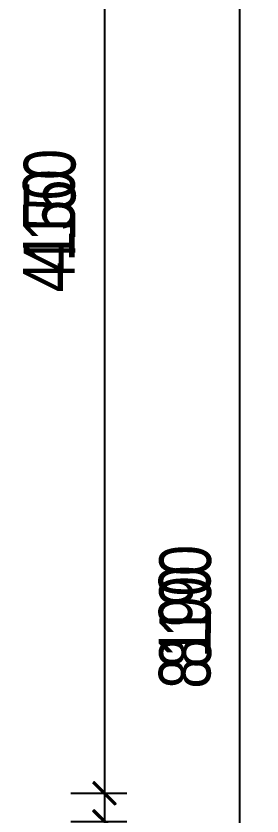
# Model space of a CAD drawing. Header units: millimetres. Extents: x -23568 to 99064, y -162914 to -58422.
# Drawn here: x 33163 to 34037, y -155327 to -152479 of the extents above; entities that cross this region are included whole.
import ezdxf

# ---------------------------------------------------------------- set-up
doc = ezdxf.new("R2010")
doc.units = ezdxf.units.MM
doc.header["$LTSCALE"] = 0.01
doc.linetypes.add('ACAD_ISO03W100', pattern=[30, 12, -18])
doc.layers.add('layer 1', color=7, linetype='Continuous')
doc.layers.add('RC-FIN【天花造型】', color=30, linetype='Continuous')
doc.styles.add('DIM_FONT', font='SIMPLEX.shx', dxfattribs={"width": 0.8})
doc.styles.add('英文字体', font='stylu.ttf', dxfattribs={"width": 0.8})
doc.dimstyles.new('t-60', dxfattribs={"dimscale": 80, "dimtxt": 2.3, "dimasz": 1, "dimexe": 1, "dimexo": 1, "dimgap": 0.5, "dimtad": 0, "dimdec": 0, "dimrnd": 5, "dimzin": 0, "dimdsep": 46, "dimtxsty": '英文字体', "dimblk": 'ARCHTICK', "dimcen": 0.09, "dimdle": 1, "dimclrd": 8, "dimclre": 8, "dimclrt": 2, "dimadec": 0, "dimazin": 0, "dimtfac": 1, "dimtdec": 0, "dimtix": 1, "dimtmove": 2, "dimatfit": 2, "dimldrblk": 'DOT', "dimfxl": 0, "dimtvp": 1, "dimtolj": 1, "dimtzin": 0, "dimarcsym": 0})

# ---------------------------------------------------------------- blocks, each defined once
blk = doc.blocks.new('_ArchTick')
at = {"color": 0, "linetype": 'ByBlock', "const_width": 0.15}
blk.add_lwpolyline([(-0.5, -0.5), (0.5, 0.5)], dxfattribs=at)
blk = doc.blocks.new('*D514')
at = {"color": 8, "lineweight": -2, "transparency": 16777216}
for p, q in [((33477.5, -151016.2), (33477.5, -155326.2)), ((33357.5, -151096.2), (33557.5, -151096.2)), ((33357.5, -155246.2), (33557.5, -155246.2))]:
    blk.add_line(p, q, dxfattribs=at)
at = {"layer": 'Defpoints', "color": 0, "transparency": 16777216}
for p in [(33277.5, -151096.2), (33277.5, -155246.2), (33477.5, -155246.2)]:
    blk.add_point(p, dxfattribs=at)
at = {"color": 8, "lineweight": -2, "transparency": 16777216, "xscale": 80, "yscale": 80, "zscale": 80}
for p, rotation in [((33477.5, -151096.2), 90), ((33477.5, -155246.2), 270)]:
    blk.add_blockref('_ArchTick', p, dxfattribs=dict(at, rotation=rotation))
at = {"color": 2, "transparency": 16777216, "insert": (33283.9, -153171.2), "char_height": 184, "attachment_point": 5, "rotation": 90, "style": '英文字体'}
blk.add_mtext('\\A1;4150', dxfattribs=at)
blk = doc.blocks.new('_DOT')
at = {"color": 0, "linetype": 'ByBlock'}
blk.add_line((-0.5, 0), (-1, 0), dxfattribs=at)
at = {"color": 0, "linetype": 'ByBlock', "const_width": 0.5}
blk.add_lwpolyline([(-0.25, 0, 1), (0.25, 0, 1)], format="xyb", close=True, dxfattribs=at)
blk = doc.blocks.new('*D515')
at = {"color": 8, "lineweight": -2, "transparency": 16777216}
for p, q in [((33477.5, -155266.2), (33477.5, -157906.2)), ((33357.5, -155346.2), (33557.5, -155346.2)), ((33357.5, -157826.2), (33557.5, -157826.2))]:
    blk.add_line(p, q, dxfattribs=at)
at = {"layer": 'Defpoints', "color": 0, "transparency": 16777216}
for p in [(33277.5, -155346.2), (33277.5, -157826.2), (33477.5, -157826.2)]:
    blk.add_point(p, dxfattribs=at)
at = {"color": 8, "lineweight": -2, "transparency": 16777216, "xscale": 80, "yscale": 80, "zscale": 80}
for p, rotation in [((33477.5, -155346.2), 90), ((33477.5, -157826.2), 270)]:
    blk.add_blockref('_ArchTick', p, dxfattribs=dict(at, rotation=rotation))
at = {"color": 2, "transparency": 16777216, "insert": (33283.9, -156586.2), "char_height": 184, "attachment_point": 5, "rotation": 90, "style": '英文字体'}
blk.add_mtext('\\A1;2480', dxfattribs=at)
blk = doc.blocks.new('*D528')
at = {"color": 8, "lineweight": -2, "transparency": 16777216}
for p, q in [((33957.5, -150406.2), (33957.5, -158756.2)), ((33557.5, -150486.2), (34037.5, -150486.2)), ((33557.5, -158676.2), (34037.5, -158676.2))]:
    blk.add_line(p, q, dxfattribs=at)
at = {"layer": 'Defpoints', "color": 0, "transparency": 16777216}
for p in [(33477.5, -150486.2), (33477.5, -158676.2), (33957.5, -158676.2)]:
    blk.add_point(p, dxfattribs=at)
at = {"color": 8, "lineweight": -2, "transparency": 16777216, "xscale": 80, "yscale": 80, "zscale": 80}
for p, rotation in [((33957.5, -150486.2), 90), ((33957.5, -158676.2), 270)]:
    blk.add_blockref('_ArchTick', p, dxfattribs=dict(at, rotation=rotation))
at = {"color": 2, "transparency": 16777216, "insert": (33765.8, -154581.2), "char_height": 184, "attachment_point": 5, "rotation": 90, "style": '英文字体'}
blk.add_mtext('\\A1;8190', dxfattribs=at)
blk = doc.blocks.new('ADFADAW')
at = {"layer": 'Defpoints', "color": 251}
for p, q in [((33957.5, -166622.6), (33957.5, -174972.6)), ((33477.5, -167232.6), (33477.5, -171542.6)), ((33357.5, -171462.6), (33557.5, -171462.6)), ((33477.5, -171482.6), (33477.5, -174122.6))]:
    blk.add_line(p, q, dxfattribs=at)
at = {"layer": 'Defpoints', "color": 251, "linetype": 'ByBlock'}
for p, q in [((33437.5, -171422.6), (33517.5, -171502.6)), ((33517.5, -171602.6), (33437.5, -171522.6))]:
    blk.add_line(p, q, dxfattribs=at)
at = {"layer": 'Defpoints', "color": 251, "style": '英文字体', "width": 0.8}
for s, p in [('4150', (33371.8, -169678.8)), ('8190', (33854.6, -171089.6))]:
    blk.add_text(s, height=184, rotation=90, dxfattribs=at).set_placement(p)
at = {"layer": 'Defpoints', "color": 251, "linetype": 'ByBlock', "style": 'DIM_FONT', "width": 0.8, "flags": 9}
for tag, p, rotation in [('XSIZE', (30947.5, -169789.4), 90), ('YSIZE', (30947.5, -169789.4), 90), ('XSIZE', (28643.3, -174042.6), 180), ('YSIZE', (28643.3, -174042.6), 180)]:
    blk.add_attdef(tag, p, '', height=0.457, rotation=rotation, dxfattribs=at)
blk = doc.blocks.new('SAEFSEFSF')
at = {"layer": 'layer 1', "color": 251}
for p, q in [((33957.5, -166811.7), (33957.5, -175161.7)), ((33477.5, -167421.7), (33477.5, -171731.7)), ((33357.5, -171651.7), (33557.5, -171651.7)), ((33477.5, -171671.7), (33477.5, -174311.7))]:
    blk.add_line(p, q, dxfattribs=at)
at = {"layer": 'layer 1', "color": 251, "linetype": 'ByBlock'}
for p, q in [((33437.5, -171611.7), (33517.5, -171691.7)), ((33517.5, -171791.7), (33437.5, -171711.7))]:
    blk.add_line(p, q, dxfattribs=at)
at = {"layer": 'layer 1', "color": 251, "linetype": 'ACAD_ISO03W100', "lineweight": 100, "style": '英文字体', "width": 0.8}
for s, p in [('4150', (33371.8, -169867.9)), ('8190', (33854.6, -171278.7))]:
    blk.add_text(s, height=184, rotation=90, dxfattribs=at).set_placement(p)
at = {"layer": 'layer 1', "color": 251, "linetype": 'ByBlock', "style": 'DIM_FONT', "width": 0.8, "flags": 9}
for tag, p, rotation in [('XSIZE', (30947.5, -169978.6), 90), ('YSIZE', (30947.5, -169978.6), 90), ('XSIZE', (28643.3, -174231.7), 180), ('YSIZE', (28643.3, -174231.7), 180)]:
    blk.add_attdef(tag, p, '', height=0.457, rotation=rotation, dxfattribs=at)

msp = doc.modelspace()

# ---------------------------------------------------------------- block references
at = {"layer": 'layer 1', "linetype": 'ACAD_ISO03W100', "lineweight": 100}
msp.add_blockref('SAEFSEFSF', (0, 16405.5), dxfattribs=at)
at = {"layer": 'RC-FIN【天花造型】'}
msp.add_blockref('ADFADAW', (0, 16216.4), dxfattribs=at)

# ---------------------------------------------------------------- dimensions: what is measured, and where the dimension line sits
for base, p1, p2, picture, middle in [((33957.5, -158676.2), (33477.5, -150486.2), (33477.5, -158676.2), '*D528', (33765.8, -154581.2)), ((33477.5, -155246.2), (33277.5, -151096.2), (33277.5, -155246.2), '*D514', (33283.9, -153171.2)), ((33477.5, -157826.2), (33277.5, -155346.2), (33277.5, -157826.2), '*D515', (33283.9, -156586.2))]:
    dim = msp.add_linear_dim(base=base, p1=p1, p2=p2, angle=90, dimstyle='t-60')
    dim.commit()
    dim.dimension.update_dxf_attribs({"geometry": picture, "text_midpoint": middle})

doc.saveas('drawing.dxf')
